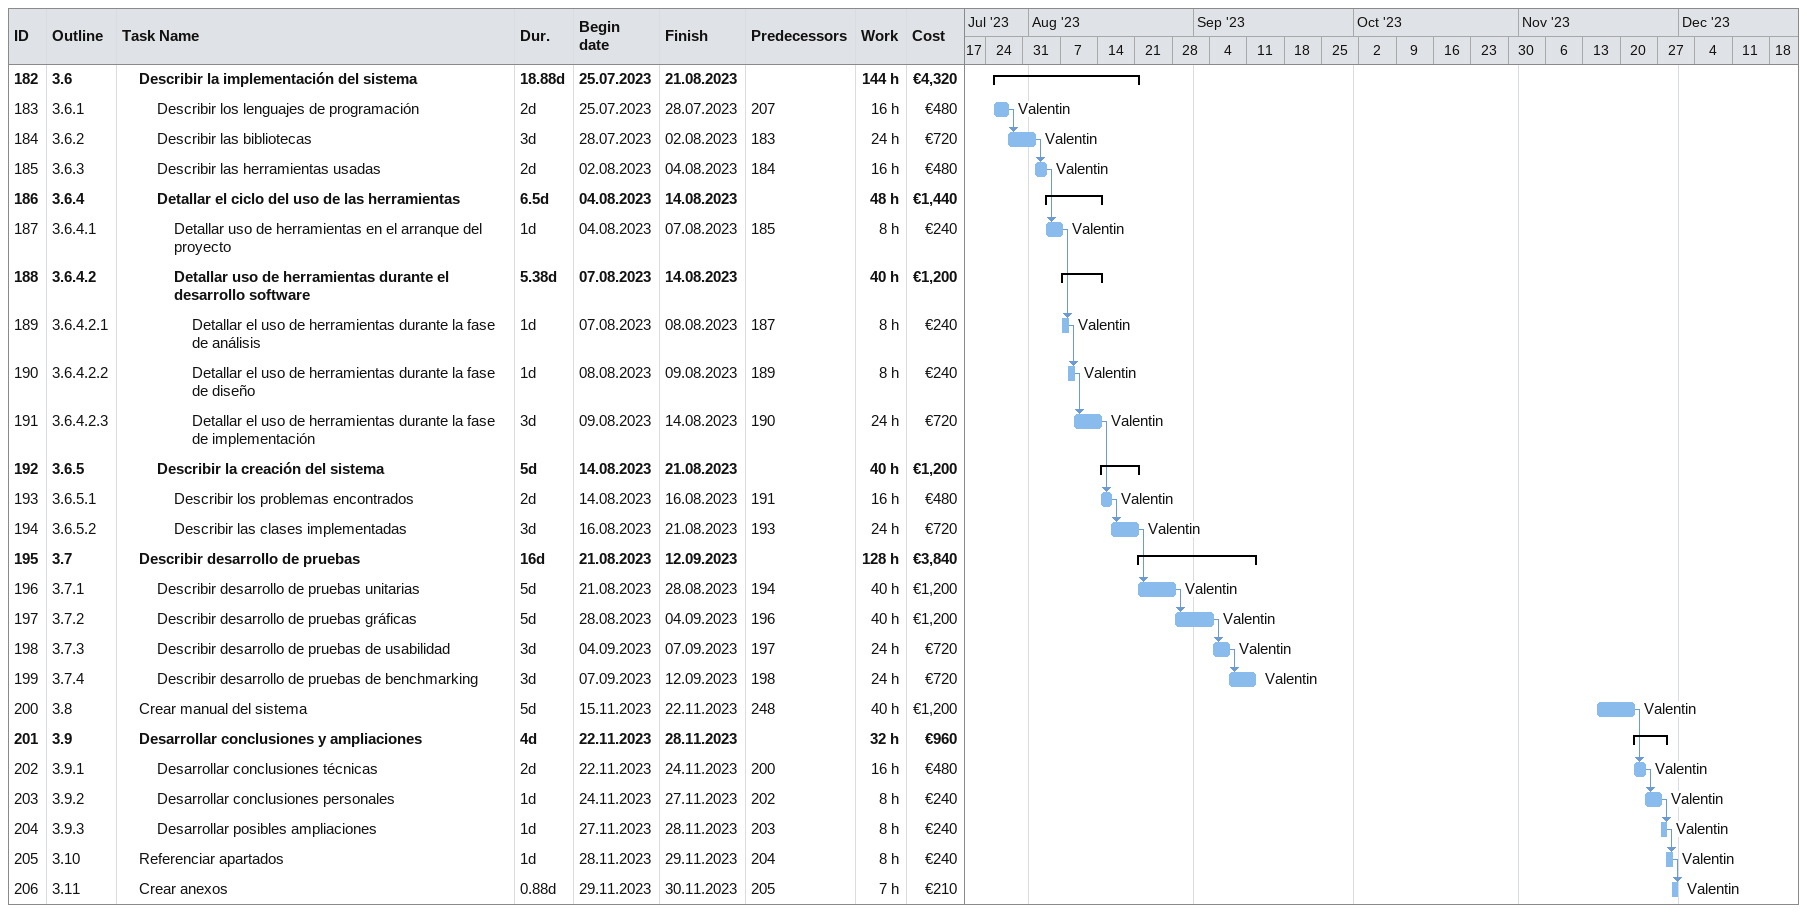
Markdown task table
| ID | WBS | Task | Duration | Start | Finish | Predecessors | Resources | Work (h) | Cost (€) |
|---|---|---|---|---|---|---|---|---|---|
| 182 | 3.6 | **Describir la implementación del sistema** | 18.88d | 2023-07-25 | 2023-08-21 |  |  | 144 | 4320 |
| 183 | 3.6.1 | Describir los lenguajes de programación | 2d | 2023-07-25 | 2023-07-28 | 207 | Valentin | 16 | 480 |
| 184 | 3.6.2 | Describir las bibliotecas | 3d | 2023-07-28 | 2023-08-02 | 183 | Valentin | 24 | 720 |
| 185 | 3.6.3 | Describir las herramientas usadas | 2d | 2023-08-02 | 2023-08-04 | 184 | Valentin | 16 | 480 |
| 186 | 3.6.4 | **Detallar el ciclo del uso de las herramientas** | 6.5d | 2023-08-04 | 2023-08-14 |  |  | 48 | 1440 |
| 187 | 3.6.4.1 | Detallar uso de herramientas en el arranque del proyecto | 1d | 2023-08-04 | 2023-08-07 | 185 | Valentin | 8 | 240 |
| 188 | 3.6.4.2 | **Detallar uso de herramientas durante el desarrollo software** | 5.38d | 2023-08-07 | 2023-08-14 |  |  | 40 | 1200 |
| 189 | 3.6.4.2.1 | Detallar el uso de herramientas durante la fase de análisis | 1d | 2023-08-07 | 2023-08-08 | 187 | Valentin | 8 | 240 |
| 190 | 3.6.4.2.2 | Detallar el uso de herramientas durante la fase de diseño | 1d | 2023-08-08 | 2023-08-09 | 189 | Valentin | 8 | 240 |
| 191 | 3.6.4.2.3 | Detallar el uso de herramientas durante la fase de implementación | 3d | 2023-08-09 | 2023-08-14 | 190 | Valentin | 24 | 720 |
| 192 | 3.6.5 | **Describir la creación del sistema** | 5d | 2023-08-14 | 2023-08-21 |  |  | 40 | 1200 |
| 193 | 3.6.5.1 | Describir los problemas encontrados | 2d | 2023-08-14 | 2023-08-16 | 191 | Valentin | 16 | 480 |
| 194 | 3.6.5.2 | Describir las clases implementadas | 3d | 2023-08-16 | 2023-08-21 | 193 | Valentin | 24 | 720 |
| 195 | 3.7 | **Describir desarrollo de pruebas** | 16d | 2023-08-21 | 2023-09-12 |  |  | 128 | 3840 |
| 196 | 3.7.1 | Describir desarrollo de pruebas unitarias | 5d | 2023-08-21 | 2023-08-28 | 194 | Valentin | 40 | 1200 |
| 197 | 3.7.2 | Describir desarrollo de pruebas gráficas | 5d | 2023-08-28 | 2023-09-04 | 196 | Valentin | 40 | 1200 |
| 198 | 3.7.3 | Describir desarrollo de pruebas de usabilidad | 3d | 2023-09-04 | 2023-09-07 | 197 | Valentin | 24 | 720 |
| 199 | 3.7.4 | Describir desarrollo de pruebas de benchmarking | 3d | 2023-09-07 | 2023-09-12 | 198 | Valentin | 24 | 720 |
| 200 | 3.8 | Crear manual del sistema | 5d | 2023-11-15 | 2023-11-22 | 248 | Valentin | 40 | 1200 |
| 201 | 3.9 | **Desarrollar conclusiones y ampliaciones** | 4d | 2023-11-22 | 2023-11-28 |  |  | 32 | 960 |
| 202 | 3.9.1 | Desarrollar conclusiones técnicas | 2d | 2023-11-22 | 2023-11-24 | 200 | Valentin | 16 | 480 |
| 203 | 3.9.2 | Desarrollar conclusiones personales | 1d | 2023-11-24 | 2023-11-27 | 202 | Valentin | 8 | 240 |
| 204 | 3.9.3 | Desarrollar posibles ampliaciones | 1d | 2023-11-27 | 2023-11-28 | 203 | Valentin | 8 | 240 |
| 205 | 3.10 | Referenciar apartados | 1d | 2023-11-28 | 2023-11-29 | 204 | Valentin | 8 | 240 |
| 206 | 3.11 | Crear anexos | 0.88d | 2023-11-29 | 2023-11-30 | 205 | Valentin | 7 | 210 |
